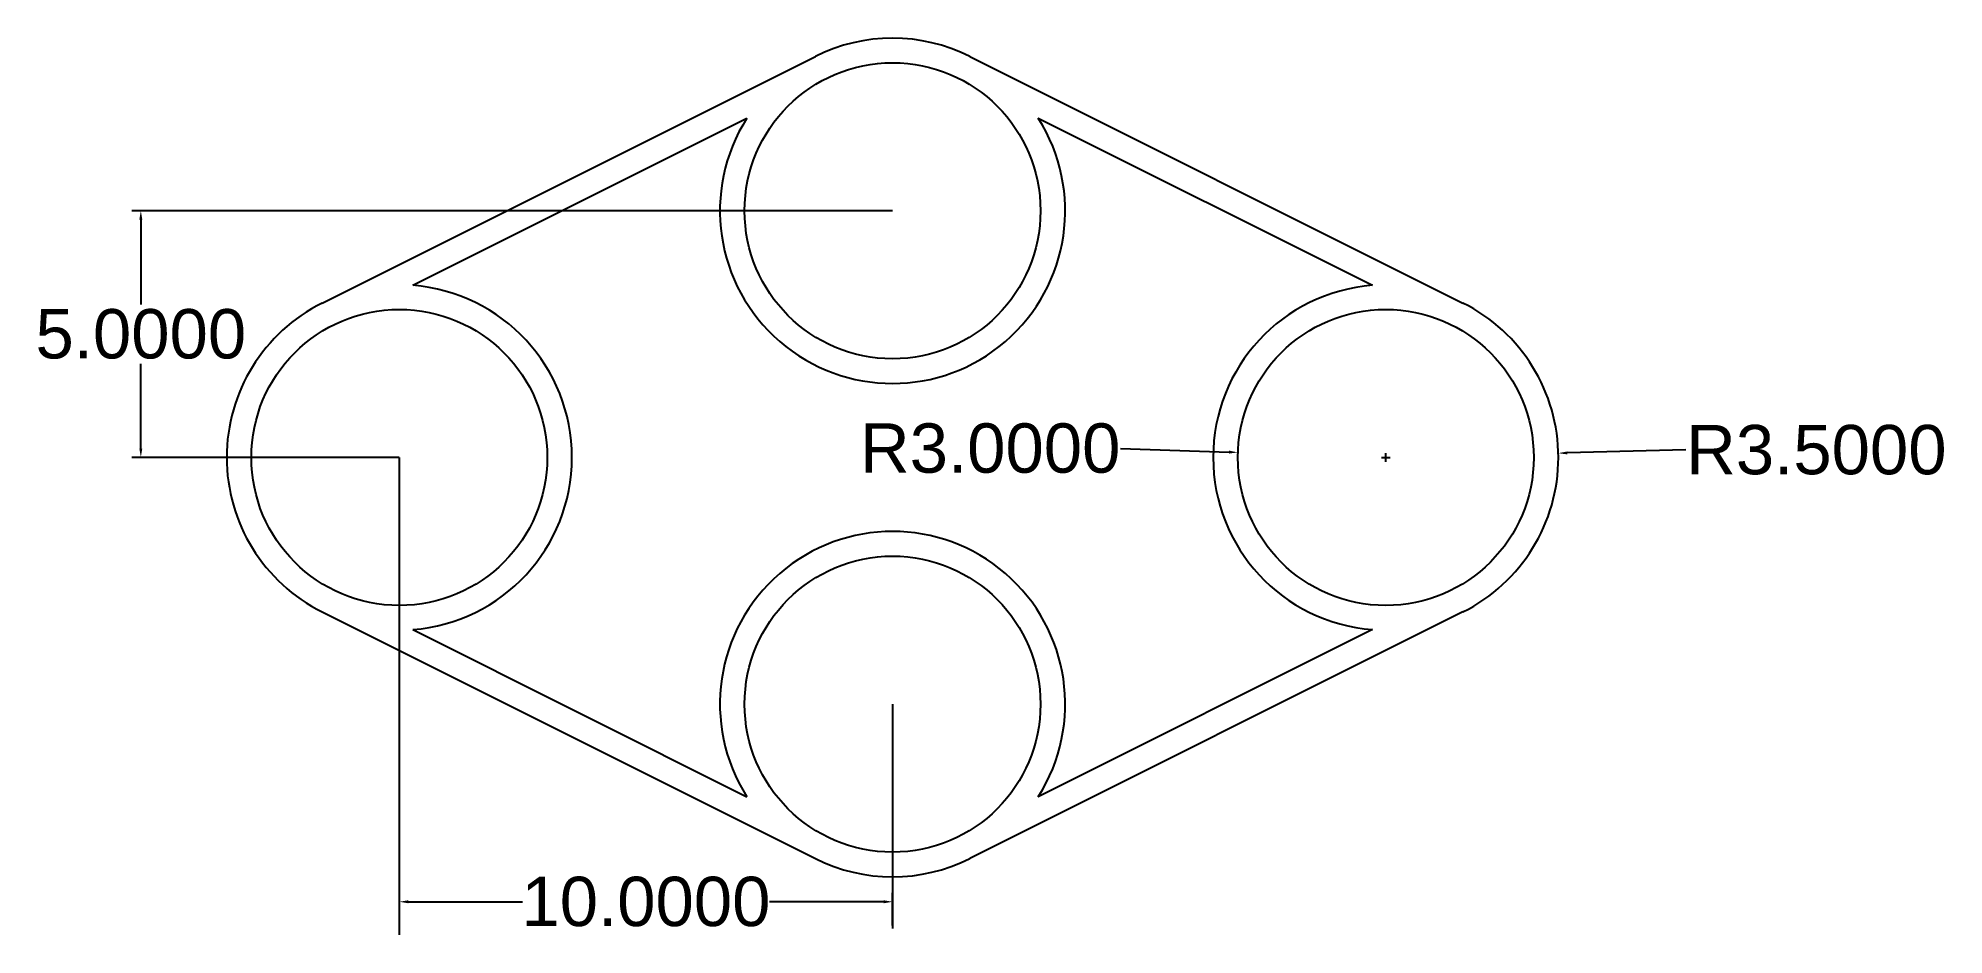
# Model space of a CAD drawing. Header units: inches. Extents: x 0.2 to 38.8, y 0.2 to 18.4.
import ezdxf

# ---------------------------------------------------------------- set-up
doc = ezdxf.new("R2010")
doc.units = ezdxf.units.IN
doc.header["$MEASUREMENT"] = 0
doc.styles.get("Standard").update_dxf_attribs({"font": 'arial.ttf'})
doc.dimstyles.new('Annotative', dxfattribs={"dimscale": 0, "dimtxt": 1, "dimasz": 0.18, "dimexe": 0.18, "dimexo": 0.0625, "dimgap": 0.09, "dimtad": 0, "dimtih": 1, "dimtoh": 1, "dimdec": 4, "dimzin": 0, "dimdsep": 46, "dimtxsty": 'Standard', "dimcen": 0.09, "dimadec": 0, "dimazin": 0, "dimtfac": 1, "dimtdec": 4, "dimtofl": 0, "dimtmove": 0, "dimatfit": 3, "dimfxl": 1, "dimtolj": 1, "dimtzin": 0, "dimarcsym": 0})

# ---------------------------------------------------------------- blocks, each defined once
blk = doc.blocks.new('*D1')
at = {"color": 0, "lineweight": -2, "transparency": 16777216}
for p, q in [((3.167, 14.87), (2.06, 14.87)), ((2.24, 14.69), (2.24, 12.97)), ((2.24, 10.05), (2.24, 11.769)), ((3.167, 9.87), (2.06, 9.87))]:
    blk.add_line(p, q, dxfattribs=at)
at = {"color": 0, "transparency": 16777216}
for points in [[(2.21, 14.69), (2.27, 14.69), (2.24, 14.87)], [(2.21, 10.05), (2.27, 10.05), (2.24, 9.87)]]:
    blk.add_solid(points, dxfattribs=at)
at = {"layer": 'Defpoints', "color": 0, "transparency": 16777216}
for p in [(3.23, 14.87), (2.24, 9.87), (3.23, 9.87)]:
    blk.add_point(p, dxfattribs=at)
at = {"color": 0, "transparency": 16777216, "insert": (2.24, 12.37), "char_height": 1, "attachment_point": 5}
blk.add_mtext('\\A1;5.0000', dxfattribs=at)
blk = doc.blocks.new('*D2')
at = {"color": 0, "lineweight": -2, "transparency": 16777216}
for p, q in [((7.481, 0.384), (7.481, 1.044)), ((7.661, 0.864), (9.975, 0.864)), ((17.301, 0.864), (14.986, 0.864)), ((17.481, 0.384), (17.481, 1.044))]:
    blk.add_line(p, q, dxfattribs=at)
at = {"color": 0, "transparency": 16777216}
for points in [[(7.661, 0.894), (7.661, 0.834), (7.481, 0.864)], [(17.301, 0.894), (17.301, 0.834), (17.481, 0.864)]]:
    blk.add_solid(points, dxfattribs=at)
at = {"layer": 'Defpoints', "color": 0, "transparency": 16777216}
for p in [(7.481, 0.864), (7.481, 0.322), (17.481, 0.322)]:
    blk.add_point(p, dxfattribs=at)
at = {"color": 0, "transparency": 16777216, "insert": (12.481, 0.864), "char_height": 1, "attachment_point": 5}
blk.add_mtext('\\A1;10.0000', dxfattribs=at)
blk = doc.blocks.new('*D3')
at = {"color": 0, "lineweight": -2, "transparency": 16777216}
for p, q in [((22.103, 10.054), (24.303, 9.979)), ((27.391, 9.87), (27.571, 9.87)), ((27.481, 9.78), (27.481, 9.96))]:
    blk.add_line(p, q, dxfattribs=at)
at = {"color": 0, "transparency": 16777216}
blk.add_solid([(24.304, 10.009), (24.302, 9.949), (24.482, 9.972)], dxfattribs=at)
at = {"layer": 'Defpoints', "color": 0, "transparency": 16777216}
for p in [(24.482, 9.972), (27.481, 9.87)]:
    blk.add_point(p, dxfattribs=at)
at = {"color": 0, "transparency": 16777216, "insert": (19.46, 10.054), "char_height": 1, "attachment_point": 5}
blk.add_mtext('\\A1;R3.0000', dxfattribs=at)
blk = doc.blocks.new('*D4')
at = {"color": 0, "lineweight": -2, "transparency": 16777216}
for p, q in [((27.391, 9.87), (27.571, 9.87)), ((27.481, 9.78), (27.481, 9.96)), ((33.567, 10.022), (31.16, 9.962))]:
    blk.add_line(p, q, dxfattribs=at)
at = {"color": 0, "transparency": 16777216}
blk.add_solid([(31.159, 9.992), (31.16, 9.932), (30.98, 9.957)], dxfattribs=at)
at = {"layer": 'Defpoints', "color": 0, "transparency": 16777216}
for p in [(27.481, 9.87), (30.98, 9.957)]:
    blk.add_point(p, dxfattribs=at)
at = {"color": 0, "transparency": 16777216, "insert": (36.21, 10.022), "char_height": 1, "attachment_point": 5}
blk.add_mtext('\\A1;R3.5000', dxfattribs=at)

msp = doc.modelspace()

# ---------------------------------------------------------------- linework, layer by layer
for p, q in [((5.9155, 13.00033), (15.9155, 18.00033)), ((19.04599, 18.00033), (29.04599, 13.00033)), ((7.75155, 13.35935), (14.52665, 16.74689)), ((20.43484, 16.74689), (27.20993, 13.35935)), ((17.48074, 14.86984), (2.57481, 14.86984)), ((7.48074, 9.86984), (2.44739, 9.86984)), ((7.48074, 9.86984), (7.48074, 0.19302)), ((5.9155, 6.73934), (15.9155, 1.73934)), ((29.04599, 6.73934), (19.04599, 1.73934)), ((7.75155, 6.38033), (14.52665, 2.99278)), ((27.20993, 6.38033), (20.43484, 2.99278)), ((17.48074, 4.86984), (17.48074, 0.32155))]:
    msp.add_line(p, q)
for centre in [(17.48074, 14.86984), (7.48074, 9.86984), (27.48074, 9.86984), (17.48074, 4.86984)]:
    msp.add_circle(centre, 3)
for centre, start, end in [((17.48074, 14.86984), 63.434949, 116.565051), ((17.48074, 14.86984), 147.56777, 32.43223), ((7.48074, 9.86984), 274.437668, 85.562332), ((27.48074, 9.86984), 94.437668, 265.562332), ((7.48074, 9.86984), 116.565051, 243.434949), ((27.48074, 9.86984), 296.565051, 63.434949), ((17.48074, 4.86984), 327.56777, 212.43223), ((17.48074, 4.86984), 243.434949, 296.565051)]:
    msp.add_arc(centre, 3.5, start, end)

# ---------------------------------------------------------------- dimensions: what is measured, and where the dimension line sits
dim = msp.add_linear_dim(base=(2.24003, 9.86984), p1=(3.22999, 14.86984), p2=(3.22999, 9.86984), angle=90, dimstyle='Annotative')
dim.commit()
dim.dimension.update_dxf_attribs({"geometry": '*D1', "text_midpoint": (2.24003, 12.36984)})
for mpoint, picture, middle in [((24.4825, 9.97239), '*D3', (22.10302, 10.05378)), ((30.97965, 9.95724), '*D4', (33.56735, 10.02187))]:
    dim = msp.add_radius_dim(center=(27.48074, 9.86984), mpoint=mpoint, dimstyle='Annotative')
    dim.commit()
    dim.dimension.update_dxf_attribs({"geometry": picture, "text_midpoint": middle, "dimtype": 164})
dim = msp.add_linear_dim(base=(7.48074, 0.86401), p1=(17.48074, 0.32155), p2=(7.48074, 0.32155), dimstyle='Annotative')
dim.commit()
dim.dimension.update_dxf_attribs({"geometry": '*D2', "text_midpoint": (12.48074, 0.86401)})

doc.saveas('drawing.dxf')
